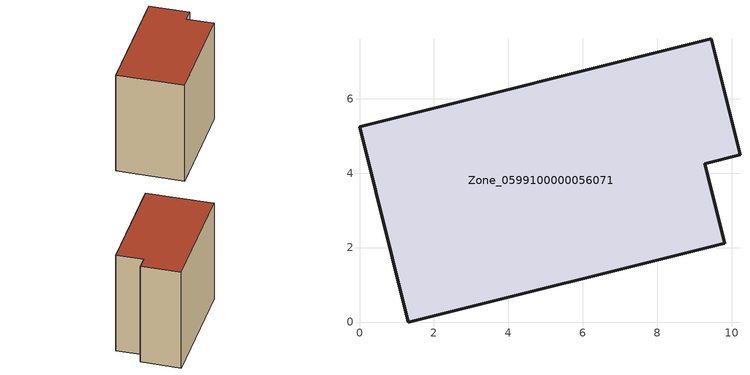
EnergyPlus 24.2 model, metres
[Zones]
Zone_0599100000056071
 floor ground (C_G): 0,5.25 9.45,7.61 10.22,4.5 9.28,4.25 9.82,2.12 1.31,0 z0
 wall outside (C_F): 1.31,0 9.82,2.12 9.28,4.25 10.22,4.5 9.45,7.61 0,5.25 1.31,0 z0:8.74
 roof outside (C_R): 9.45,7.61 0,5.25 1.31,0 9.82,2.12 9.28,4.25 10.22,4.5 z8.74
[BUILDING]
Pand.0599100000056071: North Axis=0; Terrain=City; Loads Convergence Tolerance Value=0.04; Temperature Convergence Tolerance Value=0.4; Solar Distribution=FullExterior; Maximum Number of Warmup Days=25; Minimum Number of Warmup Days=1
[Site:Location]
Rotterdam.The.Hague.AP_ZH_NLD Design_Conditions: Latitude=51.96; Longitude=4.45; Time Zone=1; Elevation=-4.5
[SITE:GROUNDTEMPERATURE:BUILDINGSURFACE]
18, 18, 18, 18, 18, 18, 18, 18, 18, 18, 18, 18
[MATERIAL] Thermal Absorptance=0.9; Solar Absorptance=0.7; Visible Absorptance=0.7
Name | Roughness | Thickness | Conductivity | Density | Specific Heat
G.TI.1975-1991 | MediumSmooth | 0.15 | 0.288461 | 540 | 1210
F.TI.1975-1991 | Rough | 0.3 | 0.230769 | 1920 | 840
R.TI.1975-1991 | MediumRough | 0.2 | 0.153846 | 1500 | 1000
[CONSTRUCTION]
C_G: G.TI.1975-1991
C_F: F.TI.1975-1991
C_R: R.TI.1975-1991
[ZONE]
Zone_0599100000056071: Type=1; Multiplier=1; Ceiling Height=Autocalculate; Volume=Autocalculate; Floor Area=autocalculate; Part of Total Floor Area=Yes
[ZONEINFILTRATION:DESIGNFLOWRATE]
Infil_Zone_0599100000056071: Zone or ZoneList or Space or SpaceList=Zone_0599100000056071; Schedule=AlwaysOn; Design Flow Rate Calculation Method=Flow/Area; Flow Rate per Floor Area=0.003; Constant Term Coefficient=1; Temperature Term Coefficient=0; Velocity Term Coefficient=0; Velocity Squared Term Coefficient=0
[HVACTEMPLATE:ZONE:IDEALLOADSAIRSYSTEM]
Zone_0599100000056071: Maximum Heating Supply Air Temperature=50; Minimum Cooling Supply Air Temperature=13; Maximum Heating Supply Air Humidity Ratio=0.0156; Minimum Cooling Supply Air Humidity Ratio=0.0077; Heating Limit=NoLimit; Cooling Limit=NoLimit; Dehumidification Control Type=ConstantSensibleHeatRatio; Cooling Sensible Heat Ratio=0.7; Dehumidification Setpoint=60; Humidification Control Type=None; Humidification Setpoint=30; Outdoor Air Method=None; Outdoor Air Flow Rate per Person=0.00944; Outdoor Air Flow Rate per Zone Floor Area=0; Outdoor Air Flow Rate per Zone=0; Demand Controlled Ventilation Type=None; Outdoor Air Economizer Type=NoEconomizer; Heat Recovery Type=None; Sensible Heat Recovery Effectiveness=0.7; Latent Heat Recovery Effectiveness=0.65
[ZONECONTROL:THERMOSTAT]
ThermostatControl_Zone_0599100000056071: Zone or ZoneList=Zone_0599100000056071; Control Type Schedule=DualSetpointControlType; Control 1=Thermostat_Zone_0599100000056071; Temperature Difference Between Cutout And Setpoint=0
[THERMOSTATSETPOINT:DUALSETPOINT]
Thermostat_Zone_0599100000056071: Heating Setpoint Temperature Schedule=HeatingSetpoint_Zone_0599100000056071; Cooling Setpoint Temperature Schedule=CoolingSetpoint_Zone_0599100000056071
[SCHEDULE:COMPACT]
HeatingSetpoint_Zone_0599100000056071: Through: 12/31, For: AllDays, Until: 24:00, 21
CoolingSetpoint_Zone_0599100000056071: Through: 12/31, For: AllDays, Until: 24:00, 24
DualSetpointControlType: Through: 12/31, For: AllDays, Until: 24:00, 4
AlwaysOn: Through: 12/31, For: AllDays, Until: 24:00, 1
